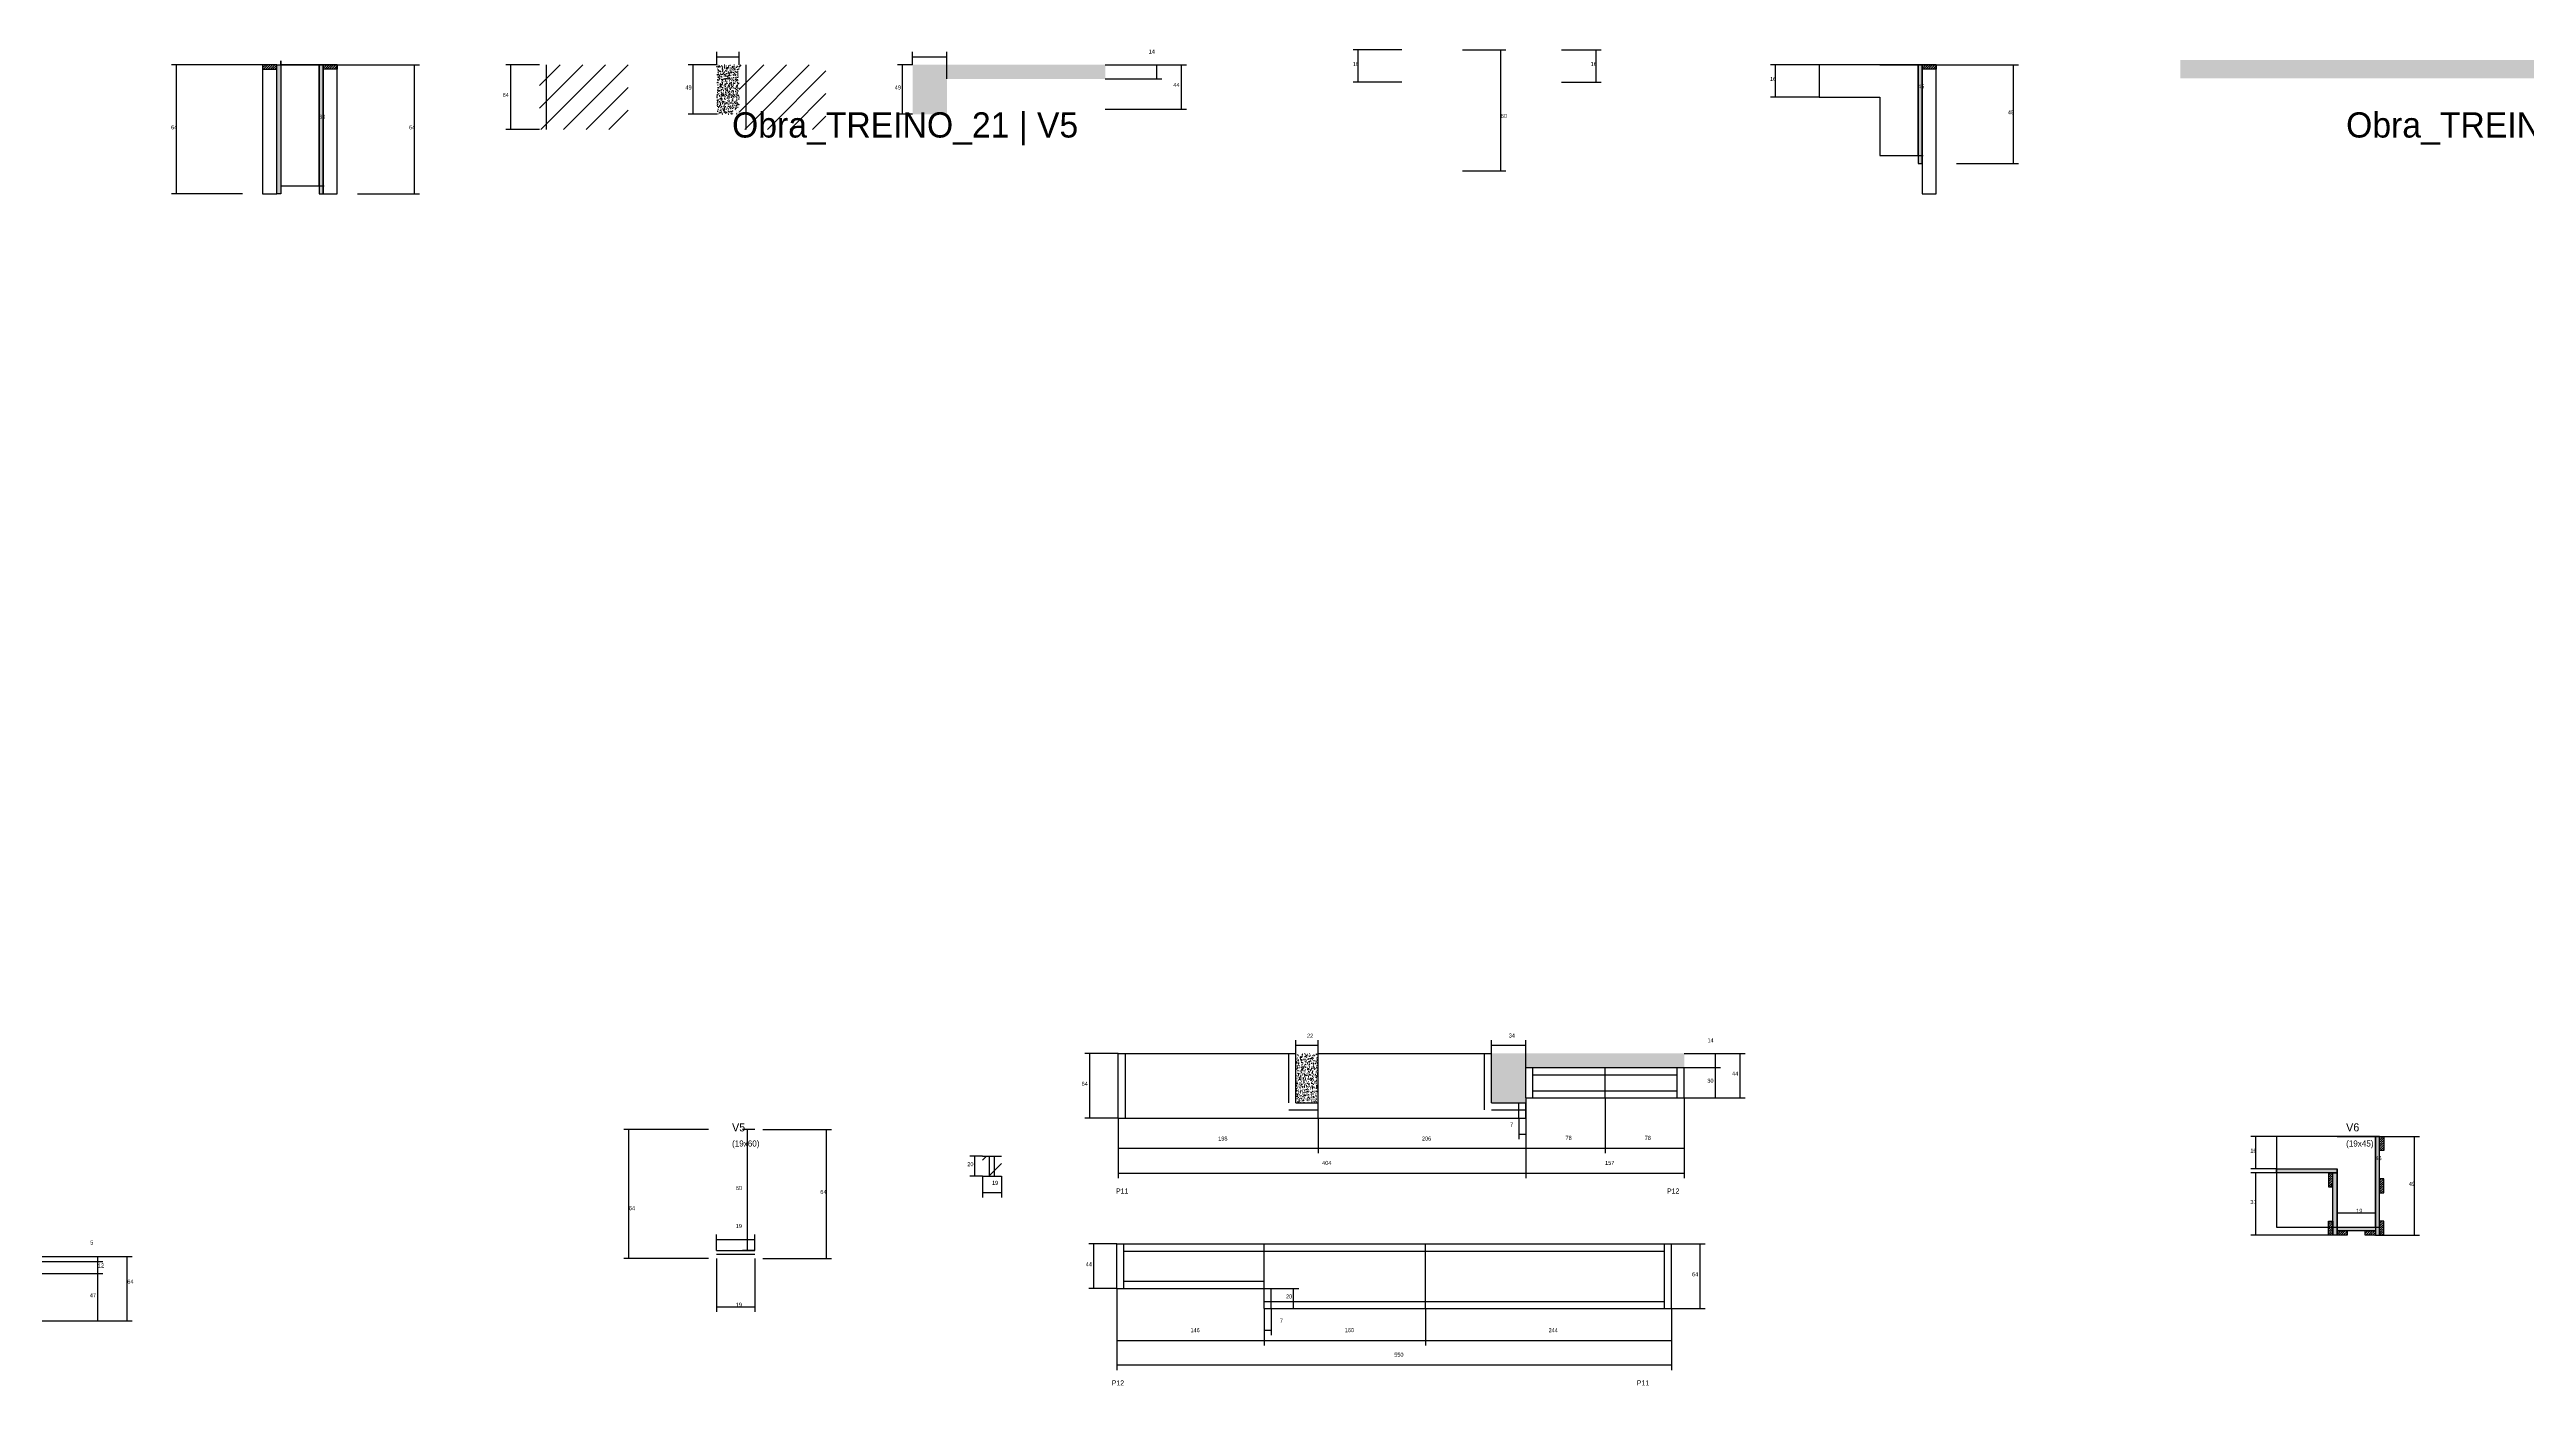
# Model space of a CAD drawing. Header units: metres. Extents: x -2848 to 21926, y -45195 to 1016.
# Drawn here: x -677 to 1779, y -31047 to -29723 of the extents above; entities that cross this region are included whole.
import ezdxf

# ---------------------------------------------------------------- set-up
doc = ezdxf.new("R2010")
doc.units = ezdxf.units.M
for name, color, linetype in [('CONCRETO', 251, 'Continuous'), ('COTA', 241, 'Continuous'), ('Cota Seção (2x)', 4, 'Continuous'), ('Hachura', 253, 'Continuous'), ('LABEL_ID', 3, 'Continuous'), ('Madeira', 126, 'Continuous'), ('NOMENCLATURA', 7, 'Continuous'), ('Painéis', 200, 'Continuous'), ('SARR_2.2x7', 40, 'Continuous'), ('Texto Seção', 7, 'Continuous')]:
    doc.layers.add(name, color=color, linetype=linetype)

msp = doc.modelspace()

# ---------------------------------------------------------------- hatches: boundary and pattern name
at = {"layer": 'COTA'}
h = msp.add_hatch(dxfattribs=at)
h.set_pattern_fill('AR-CONC', scale=0.03)
h.paths.add_polyline_path([(1435.7, -29733.2), (1435.7, -29751.2), (2023.7, -29751.2), (2023.7, -29733.2)])
h = msp.add_hatch(dxfattribs=at)
h.set_pattern_fill('AR-CONC', scale=0.03)
h.paths.add_polyline_path([(-15, -29786.9), (7, -29786.9), (7, -29737.9), (-15, -29737.9)])
h = msp.add_hatch(dxfattribs=at)
h.set_pattern_fill('AR-CONC', scale=0.03)
h.paths.add_polyline_path([(213, -29751.9), (370, -29751.9), (370, -29737.9), (179, -29737.9), (179, -29786.9), (213, -29786.9), (213, -29781.9)])
h = msp.add_hatch(dxfattribs=at)
h.set_pattern_fill('AR-CONC', scale=0.03)
h.paths.add_polyline_path([(558.9, -30766.8), (580.9, -30766.8), (580.9, -30717.8), (558.9, -30717.8)])
h = msp.add_hatch(dxfattribs=at)
h.set_pattern_fill('AR-CONC', scale=0.03)
h.paths.add_polyline_path([(786.9, -30731.8), (943.9, -30731.8), (943.9, -30717.8), (752.9, -30717.8), (752.9, -30766.8), (786.9, -30766.8), (786.9, -30761.8)])
at = {"layer": 'Hachura'}
h = msp.add_hatch(dxfattribs=at)
h.set_pattern_fill('ANSI31', scale=0.5)
h.paths.add_polyline_path([(-465.3, -29737.9), (-465.3, -29742.3), (-465.3, -29742.3), (-451.3, -29742.3), (-451.3, -29742.3), (-451.3, -29737.9), (-451.3, -29737.9), (-465.3, -29737.9)])
h = msp.add_hatch(color=8, dxfattribs=at)
h.dxf.hatch_style = 1
h.paths.add_polyline_path([(-451.3, -29737.9), (-447.3, -29737.9), (-447.3, -29737.9), (-447.3, -29865.9), (-447.3, -29865.9), (-451.3, -29865.9), (-451.3, -29865.9), (-451.3, -29737.9)])
h = msp.add_hatch(color=8, dxfattribs=at)
h.dxf.hatch_style = 1
h.paths.add_polyline_path([(-405.3, -29737.9), (-409.3, -29737.9), (-409.3, -29737.9), (-409.3, -29865.9), (-409.3, -29865.9), (-405.3, -29865.9), (-405.3, -29865.9), (-405.3, -29737.9)])
h = msp.add_hatch(dxfattribs=at)
h.set_pattern_fill('ANSI31', scale=0.5)
h.paths.add_polyline_path([(-391.3, -29737.9), (-391.3, -29742.3), (-391.3, -29742.3), (-405.3, -29742.3), (-405.3, -29742.3), (-405.3, -29737.9), (-405.3, -29737.9), (-391.3, -29737.9)])
h = msp.add_hatch(dxfattribs=at)
h.set_pattern_fill('ANSI31', scale=5)
h.paths.add_polyline_path([(-191, -29801.9), (-103, -29801.9), (-103, -29737.9), (-191, -29737.9)])
h = msp.add_hatch(dxfattribs=at)
h.set_pattern_fill('ANSI31', scale=5)
h.paths.add_polyline_path([(93, -29737.9), (7, -29737.9), (7, -29801.9), (93, -29801.9)])
h = msp.add_hatch(color=8, dxfattribs=at)
h.dxf.hatch_style = 1
h.paths.add_polyline_path([(1179.7, -29737.9), (1175.7, -29737.9), (1175.7, -29737.9), (1175.7, -29835.9), (1175.7, -29835.9), (1179.7, -29835.9), (1179.7, -29835.9), (1179.7, -29737.9)])
h = msp.add_hatch(dxfattribs=at)
h.set_pattern_fill('ANSI31', scale=0.5)
h.paths.add_polyline_path([(1193.7, -29737.9), (1193.7, -29742.3), (1193.7, -29742.3), (1179.7, -29742.3), (1179.7, -29742.3), (1179.7, -29737.9), (1179.7, -29737.9), (1193.7, -29737.9)])
h = msp.add_hatch(color=8, dxfattribs=at)
h.dxf.hatch_style = 1
h.paths.add_polyline_path([(1633, -30800), (1629, -30800), (1629, -30800), (1629, -30898), (1629, -30898), (1633, -30898), (1633, -30898), (1633, -30800)])
h = msp.add_hatch(dxfattribs=at)
h.set_pattern_fill('ANSI31', scale=0.5)
h.paths.add_polyline_path([(1633, -30800), (1637.4, -30800), (1637.4, -30800), (1637.4, -30814), (1637.4, -30814), (1633, -30814), (1633, -30814), (1633, -30800)])
h = msp.add_hatch(dxfattribs=at)
h.set_pattern_fill('ANSI31', scale=5)
h.paths.add_polyline_path([(248.2, -30839.5), (267.2, -30839.5), (267.2, -30819.5), (248.2, -30819.5)])
h = msp.add_hatch(color=8, dxfattribs=at)
h.dxf.hatch_style = 1
h.paths.add_polyline_path([(1531, -30836), (1531, -30832), (1531, -30832), (1591, -30832), (1591, -30832), (1591, -30836), (1591, -30836), (1531, -30836)])
h = msp.add_hatch(dxfattribs=at)
h.set_pattern_fill('ANSI31', scale=0.5)
h.paths.add_polyline_path([(1587, -30836), (1582.6, -30836), (1582.6, -30836), (1582.6, -30850), (1582.6, -30850), (1587, -30850), (1587, -30850), (1587, -30836)])
h = msp.add_hatch(color=8, dxfattribs=at)
h.dxf.hatch_style = 1
h.paths.add_polyline_path([(1587, -30836), (1591, -30836), (1591, -30836), (1591, -30898), (1591, -30898), (1587, -30898), (1587, -30898), (1587, -30836)])
h = msp.add_hatch(dxfattribs=at)
h.set_pattern_fill('ANSI31', scale=0.5)
h.paths.add_polyline_path([(1633, -30856), (1637.4, -30856), (1637.4, -30856), (1637.4, -30842), (1637.4, -30842), (1633, -30842), (1633, -30842), (1633, -30856)])
h = msp.add_hatch(dxfattribs=at)
h.set_pattern_fill('ANSI31', scale=0.5)
h.paths.add_polyline_path([(1587, -30898), (1582.6, -30898), (1582.6, -30898), (1582.6, -30884), (1582.6, -30884), (1587, -30884), (1587, -30884), (1587, -30898)])
h = msp.add_hatch(dxfattribs=at)
h.set_pattern_fill('ANSI31', scale=0.5)
h.paths.add_polyline_path([(1633, -30898), (1637.4, -30898), (1637.4, -30898), (1637.4, -30884), (1637.4, -30884), (1633, -30884), (1633, -30884), (1633, -30898)])
h = msp.add_hatch(color=8, dxfattribs=at)
h.dxf.hatch_style = 1
h.paths.add_polyline_path([(1591, -30893.6), (1591, -30890), (1591, -30890), (1629, -30890), (1629, -30890), (1629, -30893.6), (1629, -30893.6), (1591, -30893.6)])
h = msp.add_hatch(dxfattribs=at)
h.set_pattern_fill('ANSI31', scale=0.5)
h.paths.add_polyline_path([(1591, -30898), (1591, -30893.6), (1591, -30893.6), (1601, -30893.6), (1601, -30893.6), (1601, -30898), (1601, -30898), (1591, -30898)])
h = msp.add_hatch(dxfattribs=at)
h.set_pattern_fill('ANSI31', scale=0.5)
h.paths.add_polyline_path([(1619, -30898), (1619, -30893.6), (1619, -30893.6), (1629, -30893.6), (1629, -30893.6), (1629, -30898), (1629, -30898), (1619, -30898)])

# ---------------------------------------------------------------- linework, layer by layer
at = {"layer": 'CONCRETO'}
for points in [[(-409.3, -29757.9), (-409.3, -29737.9), (-447.3, -29737.9), (-447.3, -29733.9), (-447.3, -29733.9), (-447.3, -29857.9), (-409.3, -29857.9), (-409.3, -29757.9)], [(1175.7, -29757.9), (1175.7, -29737.9), (1077.7, -29737.9), (1077.7, -29769.9), (1137.7, -29769.9), (1137.7, -29827.9), (1175.7, -29827.9), (1175.7, -29757.9)], [(1629, -30820), (1629, -30800), (1531, -30800), (1531, -30832), (1591, -30832), (1591, -30890), (1629, -30890), (1629, -30820)], [(1531, -30890), (1629, -30890), (1629, -30800), (1531, -30800)]]:
    msp.add_lwpolyline(points, close=True, dxfattribs=at)
at = {"layer": 'COTA'}
for p, q in [((-15, -29737.9), (-15, -29724.9)), ((-15, -29729.9), (7, -29729.9)), ((7, -29737.9), (7, -29724.9)), ((179, -29737.9), (179, -29724.9)), ((179, -29729.9), (213, -29729.9)), ((213, -29751.9), (213, -29724.9)), ((664.1, -29723.1), (615.8, -29723.1)), ((620.8, -29755.1), (620.8, -29723.1)), ((822.1, -29723.1), (861.6, -29723.1)), ((856.6, -29755.1), (856.6, -29723.1)), ((-465.3, -29737.9), (-555.6, -29737.9)), ((-550.6, -29865.9), (-550.6, -29737.9)), ((-391.3, -29737.9), (-309.8, -29737.9)), ((-314.8, -29865.9), (-314.8, -29737.9)), ((-191, -29737.9), (-224.3, -29737.9)), ((-219.3, -29801.9), (-219.3, -29737.9)), ((-15, -29737.9), (-43.6, -29737.9)), ((-38.6, -29786.9), (-38.6, -29737.9)), ((179, -29737.9), (163.9, -29737.9)), ((168.9, -29786.9), (168.9, -29737.9)), ((370, -29737.9), (426.1, -29737.9)), ((370, -29737.9), (450.4, -29737.9)), ((370, -29751.9), (426.1, -29751.9)), ((421.1, -29751.9), (421.1, -29737.9)), ((445.4, -29781.9), (445.4, -29737.9)), ((664.1, -29755.1), (615.8, -29755.1)), ((822.1, -29755.1), (861.6, -29755.1)), ((1077.7, -29737.9), (1029.4, -29737.9)), ((1034.4, -29769.9), (1034.4, -29737.9)), ((1193.7, -29737.9), (1275.2, -29737.9)), ((1270.2, -29835.9), (1270.2, -29737.9)), ((370, -29781.9), (450.4, -29781.9)), ((1077.7, -29769.9), (1029.4, -29769.9)), ((-191, -29801.9), (-224.3, -29801.9)), ((-15, -29786.9), (-43.6, -29786.9)), ((179, -29786.9), (163.9, -29786.9)), ((1213.7, -29835.9), (1275.2, -29835.9)), ((-485.3, -29865.9), (-555.6, -29865.9)), ((-371.3, -29865.9), (-309.8, -29865.9)), ((558.9, -30717.8), (558.9, -30704.7)), ((558.9, -30709.7), (580.9, -30709.7)), ((580.9, -30717.8), (580.9, -30704.7)), ((752.9, -30717.8), (752.9, -30704.7)), ((752.9, -30709.7), (786.9, -30709.7)), ((786.9, -30731.8), (786.9, -30704.7)), ((382.9, -30717.8), (349.6, -30717.8)), ((354.6, -30781.8), (354.6, -30717.8)), ((943.9, -30717.8), (980, -30717.8)), ((943.9, -30717.8), (1004.4, -30717.8)), ((943.9, -30731.8), (980, -30731.8)), ((943.9, -30731.8), (980, -30731.8)), ((975, -30731.8), (975, -30717.8)), ((975, -30761.8), (975, -30731.8)), ((999.4, -30761.8), (999.4, -30717.8)), ((786.9, -30761.8), (786.9, -30816.5)), ((865.4, -30761.8), (865.4, -30816.5)), ((865.4, -30761.8), (865.4, -30816.5)), ((943.9, -30761.8), (943.9, -30816.5)), ((943.9, -30761.8), (980, -30761.8)), ((943.9, -30761.8), (1004.4, -30761.8)), ((382.9, -30781.8), (349.6, -30781.8)), ((382.9, -30781.8), (382.9, -30841.3)), ((382.9, -30781.8), (382.9, -30816.7)), ((580.9, -30781.8), (580.9, -30816.7)), ((580.9, -30781.8), (580.9, -30816.7)), ((779.9, -30781.8), (779.9, -30802.7)), ((786.9, -30781.8), (786.9, -30841.3)), ((786.9, -30781.8), (786.9, -30841.3)), ((786.9, -30781.8), (786.9, -30802.7)), ((786.9, -30781.8), (786.9, -30816.7)), ((943.9, -30781.8), (943.9, -30841.3)), ((-23.4, -30793.1), (-107.3, -30793.1)), ((-102.3, -30921.1), (-102.3, -30793.1)), ((30.6, -30793.1), (98.6, -30793.1)), ((93.6, -30921.1), (93.6, -30793.1)), ((382.9, -30811.7), (580.9, -30811.7)), ((580.9, -30811.7), (786.9, -30811.7)), ((779.9, -30797.7), (786.9, -30797.7)), ((786.9, -30811.5), (865.4, -30811.5)), ((865.4, -30811.5), (943.9, -30811.5)), ((1531, -30800), (1505.6, -30800)), ((1510.6, -30832), (1510.6, -30800)), ((1637.4, -30800), (1672.7, -30800)), ((1667.7, -30898), (1667.7, -30800)), ((248.2, -30819.5), (235.8, -30819.5)), ((240.8, -30839.5), (240.8, -30819.5)), ((382.9, -30836.3), (786.9, -30836.3)), ((786.9, -30836.3), (943.9, -30836.3)), ((1531, -30832), (1505.6, -30832)), ((1531, -30836), (1505.6, -30836)), ((1510.6, -30898), (1510.6, -30836)), ((248.2, -30839.5), (235.8, -30839.5)), ((248.2, -30839.5), (248.2, -30860.6)), ((248.2, -30855.6), (267.2, -30855.6)), ((267.2, -30839.5), (267.2, -30860.6)), ((381.4, -30906.6), (353.7, -30906.6)), ((358.7, -30950.6), (358.7, -30906.6)), ((931.4, -30906.6), (964.7, -30906.6)), ((959.7, -30970.6), (959.7, -30906.6)), ((1582.6, -30898), (1505.6, -30898)), ((1637.4, -30898), (1672.7, -30898)), ((-686.9, -30918.9), (-594.5, -30918.9)), ((-686.9, -30918.9), (-623.6, -30918.9)), ((-686.9, -30923.9), (-623.6, -30923.9)), ((-686.9, -30923.9), (-623.6, -30923.9)), ((-686.9, -30935.9), (-623.6, -30935.9)), ((-686.9, -30935.9), (-623.6, -30935.9)), ((-628.6, -30923.9), (-628.6, -30918.9)), ((-628.6, -30935.9), (-628.6, -30923.9)), ((-628.6, -30982.9), (-628.6, -30935.9)), ((-599.5, -30982.9), (-599.5, -30918.9)), ((-23.4, -30921.1), (-107.3, -30921.1)), ((-15.4, -30921.1), (-15.4, -30973.8)), ((22.6, -30921.1), (22.6, -30973.8)), ((30.6, -30921.1), (98.6, -30921.1)), ((381.4, -30950.6), (353.7, -30950.6)), ((381.4, -30950.6), (381.4, -31007.1)), ((381.4, -30950.6), (381.4, -31031.5)), ((534.4, -30950.6), (561.7, -30950.6)), ((556.7, -30970.6), (556.7, -30950.6)), ((-686.9, -30982.9), (-623.6, -30982.9)), ((-686.9, -30982.9), (-594.5, -30982.9)), ((-15.4, -30968.8), (22.6, -30968.8)), ((527.4, -30970.6), (527.4, -30997)), ((527.4, -30984.6), (527.4, -31007.1)), ((527.4, -30984.6), (527.4, -31007.1)), ((534.4, -30970.6), (534.4, -30997)), ((534.4, -30970.6), (561.7, -30970.6)), ((687.4, -30970.6), (687.4, -31007.1)), ((687.4, -30970.6), (687.4, -31007.1)), ((931.4, -30970.6), (931.4, -31007.1)), ((931.4, -30970.6), (931.4, -31031.5)), ((931.4, -30970.6), (964.7, -30970.6)), ((381.4, -31002.1), (527.4, -31002.1)), ((527.4, -30992), (534.4, -30992)), ((527.4, -31002.1), (687.4, -31002.1)), ((687.4, -31002.1), (931.4, -31002.1)), ((381.4, -31026.5), (931.4, -31026.5))]:
    msp.add_line(p, q, dxfattribs=at)
at = {"layer": 'Cota Seção (2x)'}
for p, q in [((724.1, -29723.1), (767.1, -29723.1)), ((762.1, -29843.1), (762.1, -29723.1)), ((-447.3, -29737.9), (-404.3, -29737.9)), ((-409.3, -29857.9), (-409.3, -29737.9)), ((1137.7, -29737.9), (1180.7, -29737.9)), ((1175.7, -29827.9), (1175.7, -29737.9)), ((1137.7, -29827.9), (1180.7, -29827.9)), ((724.1, -29843.1), (767.1, -29843.1)), ((-447.3, -29857.9), (-404.3, -29857.9)), ((22.6, -30793.1), (10.3, -30793.1)), ((15.3, -30913.1), (15.3, -30793.1)), ((1591, -30800), (1634, -30800)), ((1629, -30890), (1629, -30800)), ((1591, -30890), (1591, -30870.7)), ((1591, -30875.7), (1629, -30875.7)), ((1629, -30890), (1629, -30870.7)), ((-15.4, -30913.1), (-15.4, -30897.3)), ((-15.4, -30902.3), (22.6, -30902.3)), ((22.6, -30913.1), (22.6, -30897.3)), ((1591, -30890), (1634, -30890)), ((22.6, -30913.1), (10.3, -30913.1))]:
    msp.add_line(p, q, dxfattribs=at)
at = {"layer": 'Madeira'}
for points in [[(-465.3, -29737.9), (-465.3, -29742.3), (-451.3, -29742.3), (-451.3, -29737.9)], [(-465.3, -29865.9), (-451.3, -29865.9), (-451.3, -29737.9), (-465.3, -29737.9)], [(-391.3, -29737.9), (-391.3, -29742.3), (-405.3, -29742.3), (-405.3, -29737.9)], [(-391.3, -29737.9), (-405.3, -29737.9), (-405.3, -29865.9), (-391.3, -29865.9)], [(1193.7, -29737.9), (1193.7, -29742.3), (1179.7, -29742.3), (1179.7, -29737.9)], [(1193.7, -29737.9), (1179.7, -29737.9), (1179.7, -29865.9), (1193.7, -29865.9)], [(1633, -30800), (1637.4, -30800), (1637.4, -30814), (1633, -30814)], [(1587, -30836), (1582.6, -30836), (1582.6, -30850), (1587, -30850)], [(1633, -30856), (1637.4, -30856), (1637.4, -30842), (1633, -30842)], [(1587, -30898), (1582.6, -30898), (1582.6, -30884), (1587, -30884)], [(1633, -30898), (1637.4, -30898), (1637.4, -30884), (1633, -30884)], [(1591, -30898), (1591, -30893.6), (1601, -30893.6), (1601, -30898)], [(1619, -30898), (1619, -30893.6), (1629, -30893.6), (1629, -30898)]]:
    msp.add_lwpolyline(points, close=True, dxfattribs=at)
at = {"layer": 'Painéis'}
for p, q in [((382.9, -30717.8), (558.9, -30717.8)), ((382.9, -30781.8), (382.9, -30717.8)), ((558.9, -30766.8), (558.9, -30717.8)), ((580.9, -30717.8), (752.9, -30717.8)), ((580.9, -30781.8), (580.9, -30717.8)), ((752.9, -30766.8), (752.9, -30717.8)), ((786.9, -30731.8), (943.9, -30731.8)), ((786.9, -30761.8), (786.9, -30731.8)), ((865.4, -30761.8), (865.4, -30731.8)), ((943.9, -30761.8), (943.9, -30731.8)), ((786.9, -30761.8), (943.9, -30761.8)), ((382.9, -30781.8), (580.9, -30781.8)), ((558.9, -30766.8), (580.9, -30766.8)), ((580.9, -30781.8), (786.9, -30781.8)), ((752.9, -30766.8), (786.9, -30766.8)), ((786.9, -30781.8), (786.9, -30766.8)), ((248.2, -30819.5), (267.2, -30819.5)), ((1531, -30832), (1591, -30832)), ((1531, -30836), (1531, -30832)), ((1591, -30836), (1591, -30832)), ((1591, -30898), (1591, -30836)), ((248.2, -30839.5), (267.2, -30839.5)), ((381.4, -30906.6), (687.4, -30906.6)), ((381.4, -30950.6), (381.4, -30906.6)), ((527.4, -30970.6), (527.4, -30906.6)), ((687.4, -30906.6), (931.4, -30906.6)), ((687.4, -30970.6), (687.4, -30906.6)), ((931.4, -30970.6), (931.4, -30906.6)), ((1591, -30890), (1629, -30890)), ((1591, -30893.6), (1591, -30890)), ((-15.4, -30913.1), (22.6, -30913.1)), ((-15.4, -30916.7), (22.6, -30916.7)), ((381.4, -30950.6), (527.4, -30950.6)), ((527.4, -30970.6), (687.4, -30970.6)), ((687.4, -30970.6), (931.4, -30970.6))]:
    msp.add_line(p, q, dxfattribs=at)
for points in [[(-451.3, -29737.9), (-447.3, -29737.9), (-447.3, -29865.9), (-451.3, -29865.9)], [(-405.3, -29737.9), (-409.3, -29737.9), (-409.3, -29865.9), (-405.3, -29865.9)], [(1179.7, -29737.9), (1175.7, -29737.9), (1175.7, -29835.9), (1179.7, -29835.9)], [(1633, -30800), (1629, -30800), (1629, -30898), (1633, -30898)], [(1531, -30836), (1531, -30832), (1591, -30832), (1591, -30836)], [(1587, -30836), (1591, -30836), (1591, -30898), (1587, -30898)], [(1591, -30893.6), (1591, -30890), (1629, -30890), (1629, -30893.6)]]:
    msp.add_lwpolyline(points, close=True, dxfattribs=at)
at = {"layer": 'SARR_2.2x7'}
for p, q in [((-184, -29801.9), (-184, -29737.9)), ((14, -29801.9), (14, -29737.9)), ((389.9, -30781.8), (389.9, -30717.8)), ((551.9, -30766.8), (551.9, -30717.8)), ((745.9, -30773.8), (745.9, -30717.8)), ((793.9, -30761.8), (793.9, -30731.8)), ((793.9, -30738.8), (865.4, -30738.8)), ((865.4, -30738.8), (936.9, -30738.8)), ((936.9, -30761.8), (936.9, -30731.8)), ((793.9, -30754.8), (865.4, -30754.8)), ((865.4, -30754.8), (936.9, -30754.8)), ((551.9, -30773.8), (580.9, -30773.8)), ((752.9, -30773.8), (786.9, -30773.8)), ((779.9, -30781.8), (779.9, -30766.8)), ((255.2, -30839.5), (255.2, -30819.5)), ((260.2, -30839.5), (260.2, -30819.5)), ((388.4, -30950.6), (388.4, -30906.6)), ((924.4, -30970.6), (924.4, -30906.6)), ((388.4, -30913.6), (527.4, -30913.6)), ((527.4, -30913.6), (687.4, -30913.6)), ((687.4, -30913.6), (924.4, -30913.6)), ((388.4, -30943.6), (527.4, -30943.6)), ((527.4, -30950.6), (534.4, -30950.6)), ((534.4, -30970.6), (534.4, -30950.6)), ((527.4, -30963.6), (687.4, -30963.6)), ((687.4, -30963.6), (924.4, -30963.6))]:
    msp.add_line(p, q, dxfattribs=at)

# ---------------------------------------------------------------- texts
at = {"layer": 'COTA'}
for s, p in [('14', (413, -29726.8)), ('49', (-46.2, -29762.4)), ('49', (161.3, -29762.4)), ('44', (437.4, -29759.9)), ('16', (615.3, -29739.1)), ('16', (851.1, -29739.1)), ('16', (1028.9, -29753.9)), ('64', (-227.4, -29769.9)), ('49', (1264.7, -29786.9)), ('64', (-556.1, -29801.9)), ('64', (-320.3, -29801.9)), ('22', (569.9, -30702.2)), ('34', (769.9, -30702)), ('14', (966.9, -30706.7)), ('44', (991.3, -30739.8)), ('64', (346.5, -30749.8)), ('30', (966.8, -30746.8)), ('7', (771.3, -30790.2)), ('198', (481.9, -30804.1)), ('206', (683.9, -30804.1)), ('78', (826.2, -30803.4)), ('78', (904.7, -30803.4)), ('16', (1505.1, -30816)), ('20', (233.2, -30829.5)), ('404', (584.9, -30828.2)), ('157', (865.4, -30828.2)), ('64', (87.5, -30857.1)), ('19', (257.7, -30848)), ('31', (1505.1, -30867)), ('49', (1662.2, -30849)), ('64', (-102.3, -30873.1)), ('5', (-636.2, -30907.2)), ('12', (-628.6, -30929.9)), ('44', (350.6, -30928.6)), ('64', (951.6, -30938.6)), ('47', (-636.6, -30959.4)), ('64', (-599.5, -30945.9)), ('20', (549.1, -30960.6)), ('19', (3.6, -30968.8)), ('7', (543, -30984.5)), ('146', (454.4, -30994)), ('160', (607.4, -30994)), ('244', (809.4, -30994)), ('550', (656.4, -31018.4))]:
    msp.add_text(s, height=4, dxfattribs=at).set_placement(p)
at = {"layer": 'Cota Seção (2x)'}
for s, p in [('45', (1175.7, -29761.4)), ('60', (-409.3, -29791.4)), ('60', (762.1, -29790.6)), ('45', (1629, -30823.5)), ('60', (3.8, -30853.1)), ('19', (3.6, -30890.8)), ('19', (1610, -30875.7))]:
    msp.add_text(s, height=4, dxfattribs=at).set_placement(p)
at = {"layer": 'LABEL_ID'}
for s, p in [('Obra_TREINO_21 | V5', (0, -29810)), ('Obra_TREINO_21 | V6', (1600, -29810))]:
    msp.add_text(s, height=25, dxfattribs=at).set_placement(p)
at = {"layer": 'NOMENCLATURA'}
for s, p in [('P11', (380.6, -30856.6)), ('P12', (926.8, -30856.6)), ('P12', (376.4, -31046.8)), ('P11', (896.9, -31046.8))]:
    msp.add_text(s, height=5, dxfattribs=at).set_placement(p)
at = {"layer": 'Texto Seção'}
for s, height, p in [('V5', 8, (0, -30795)), ('V6', 8, (1600, -30795)), ('(19x60)', 6, (0, -30810)), ('(19x45)', 6, (1600, -30810))]:
    msp.add_text(s, height=height, dxfattribs=at).set_placement(p)

doc.saveas('drawing.dxf')
